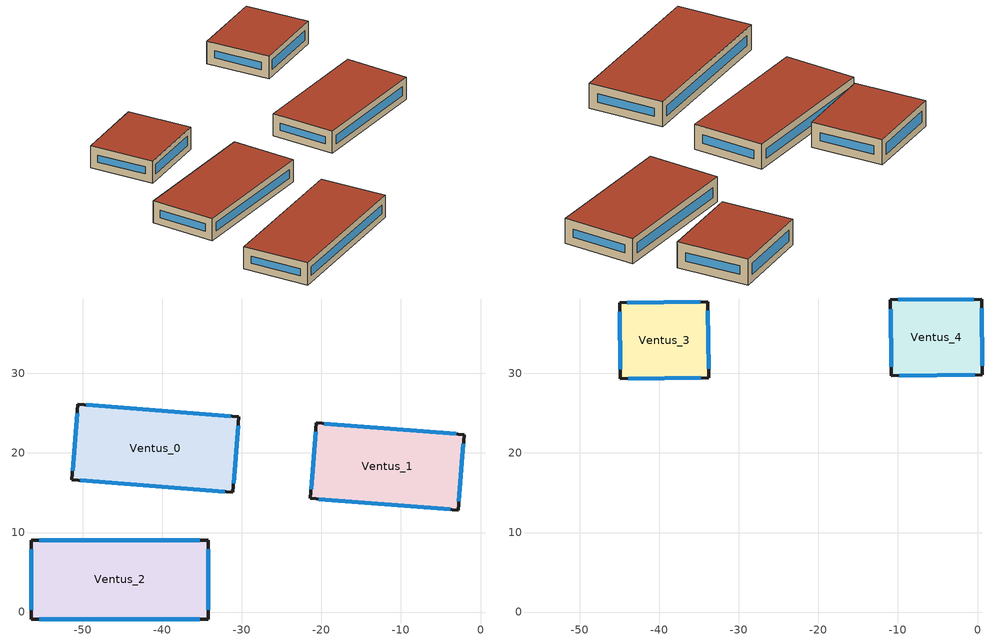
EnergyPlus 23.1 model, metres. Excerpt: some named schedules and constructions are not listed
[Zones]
Ventus_0
 floor outside (90.1-2019 Nonresidential CZ 0 Exterior Floor (Mass)): -50.59,26.13,3.49 -30.38,24.54,3.48 -31.13,15.05,3.48 -51.34,16.64,3.49
 wall outside (90.1-2019 Nonresidential CZ 0 Exterior Wall (Mass)): -50.59,26.13 -51.34,16.64 z3.49:6.87; -31.13,15.05 -30.38,24.54 z3.48:6.87; -51.34,16.64,3.49 -31.13,15.05,3.48 -31.13,15.05,6.87 -51.34,16.64,6.87; -30.38,24.54,3.48 -50.59,26.13,3.49 -50.59,26.13,6.87 -30.38,24.54,6.87
 window (90.1-2019 Nonresidential CZ 0 Glazing (Operable)): -50.68,25 -51.25,17.78 z4.62:5.74; -31.04,16.19 -30.47,23.41 z4.62:5.73; -50.31,16.56,4.52 -32.16,15.13,4.51 -32.16,15.13,5.83 -50.31,16.56,5.84; -31.41,24.62,4.51 -49.56,26.05,4.52 -49.56,26.05,5.84 -31.41,24.62,5.83
 roof outside (90.1-2019 Nonresidential CZ 0 Exterior Roof (Mass)): -50.59,26.13 -51.34,16.64 -31.13,15.05 -30.38,24.54 z6.87
Ventus_1
 floor outside (90.1-2019 Nonresidential CZ 0 Exterior Floor (Mass)): -21.39,14.28,3.48 -20.64,23.78,3.48 -2.06,22.31,3.47 -2.81,12.81,3.47
 wall outside (90.1-2019 Nonresidential CZ 0 Exterior Wall (Mass)): -2.81,12.81 -2.06,22.31 z3.47:6.86; -20.64,23.78 -21.39,14.28 z3.48:6.86; -21.39,14.28,3.48 -2.81,12.81,3.47 -2.81,12.81,6.86 -21.39,14.28,6.86; -2.06,22.31,3.47 -20.64,23.78,3.48 -20.64,23.78,6.86 -2.06,22.31,6.86
 window (90.1-2019 Nonresidential CZ 0 Glazing (Operable)): -20.36,14.19 -3.83,12.89 z4.5:5.83; -2.72,13.95 -2.15,21.18 z4.61:5.72; -20.73,22.64 -21.3,15.41 z4.61:5.73; -3.08,22.39,4.5 -19.62,23.7,4.5 -19.61,23.7,5.83 -3.08,22.39,5.83
 roof outside (90.1-2019 Nonresidential CZ 0 Exterior Roof (Mass)): -21.39,14.28 -2.81,12.81 -2.06,22.31 -20.64,23.78 z6.86
Ventus_2
 floor outside (90.1-2019 Nonresidential CZ 0 Exterior Floor (Mass)): -56.49,9.04 -34.25,9.04 -34.25,-0.87 -56.49,-0.87 z3.5
 wall outside (90.1-2019 Nonresidential CZ 0 Exterior Wall (Mass)): -56.49,9.04 -56.49,-0.87 -34.25,-0.87 -34.25,9.04 -56.49,9.04 z3.5:6.89
 window (90.1-2019 Nonresidential CZ 0 Glazing (Operable)): -56.49,7.9 -56.49,0.28 / -34.25,0.28 -34.25,7.9 z4.64:5.75; -55.45,-0.87 -35.29,-0.87 / -35.29,9.04 -55.45,9.04 z4.54:5.85
 roof outside (90.1-2019 Nonresidential CZ 0 Exterior Roof (Mass)): -56.49,9.04 -56.49,-0.87 -34.25,-0.87 -34.25,9.04 z6.89
Ventus_3
 floor outside (90.1-2019 Nonresidential CZ 0 Exterior Floor (Mass)): -33.89,38.98 -33.8,29.46 -44.89,29.34 -44.99,38.86 z6.11
 wall outside (90.1-2019 Nonresidential CZ 0 Exterior Wall (Mass)): -33.89,38.98 -44.99,38.86 -44.89,29.34 -33.8,29.46 -33.89,38.98 z6.11:9.51
 window (90.1-2019 Nonresidential CZ 0 Glazing (Operable)): -34.87,38.97 -44.01,38.87 / -43.91,29.35 -34.77,29.45 z7.08:8.53; -44.98,37.72 -44.9,30.48 / -33.81,30.6 -33.88,37.84 z7.25:8.37
 roof outside (90.1-2019 Nonresidential CZ 0 Exterior Roof (Mass)): -33.89,38.98 -44.99,38.86 -44.89,29.34 -33.8,29.46 z9.51
Ventus_4
 floor outside (90.1-2019 Nonresidential CZ 0 Exterior Floor (Mass)): 0.52,39.34 0.62,29.82 -10.85,29.7 -10.95,39.22 z6.11
 wall outside (90.1-2019 Nonresidential CZ 0 Exterior Wall (Mass)): 0.52,39.34 -10.95,39.22 -10.85,29.7 0.62,29.82 0.52,39.34 z6.11:9.57
 window (90.1-2019 Nonresidential CZ 0 Glazing (Operable)): -0.48,39.33 -9.95,39.23 / -9.85,29.71 -0.38,29.8 z7.1:8.57; -10.93,38.06 -10.86,30.85 / 0.61,30.97 0.53,38.18 z7.26:8.41
 roof outside (90.1-2019 Nonresidential CZ 0 Exterior Roof (Mass)): 0.52,39.34 -10.95,39.22 -10.85,29.7 0.62,29.82 z9.57
[Schedule:Year]
CoolAvail_Ventus_3: Fraction, CoolAvail_Ventus_3_0, 1, 1, 1, 7, CoolAvail_Ventus_3_1, 1, 8, 1, 14, CoolAvail_Ventus_3_2, 1, 15, 1, 21, CoolAvail_Ventus_3_3, 1, 22, 1, 28, CoolAvail_Ventus_3_4, 1, 29, 2, 4, CoolAvail_Ventus_3_5, 2, 5, 2, 11, CoolAvail_Ventus_3_6, 2, 12, 2, 18, CoolAvail_Ventus_3_7, 2, 19, 2, 25, CoolAvail_Ventus_3_8, 2, 26, 3, 4, CoolAvail_Ventus_3_9, 3, 5, 3, 11, CoolAvail_Ventus_3_10, 3, 12, 3, 18, CoolAvail_Ventus_3_11, 3, 19, 3, 25, CoolAvail_Ventus_3_12, 3, 26, 4, 1, CoolAvail_Ventus_3_13, 4, 2, 4, 8, CoolAvail_Ventus_3_14, 4, 9, 4, 15, CoolAvail_Ventus_3_15, 4, 16, 4, 22, CoolAvail_Ventus_3_16, 4, 23, 4, 29, CoolAvail_Ventus_3_17, 4, 30, 5, 6, CoolAvail_Ventus_3_18, 5, 7, 5, 13, CoolAvail_Ventus_3_19, 5, 14, 5, 20, CoolAvail_Ventus_3_20, 5, 21, 5, 27, CoolAvail_Ventus_3_21, 5, 28, 6, 3, CoolAvail_Ventus_3_22, 6, 4, 6, 10, CoolAvail_Ventus_3_23, 6, 11, 6, 17, CoolAvail_Ventus_3_24, 6, 18, 6, 24, CoolAvail_Ventus_3_25, 6, 25, 7, 1, CoolAvail_Ventus_3_26, 7, 2, 7, 8, CoolAvail_Ventus_3_27, 7, 9, 7, 15, CoolAvail_Ventus_3_28, 7, 16, 7, 22, CoolAvail_Ventus_3_29, 7, 23, 7, 29, CoolAvail_Ventus_3_30, 7, 30, 8, 5, CoolAvail_Ventus_3_31, 8, 6, 8, 12, CoolAvail_Ventus_3_32, 8, 13, 8, 19, CoolAvail_Ventus_3_33, 8, 20, 8, 26, CoolAvail_Ventus_3_34, 8, 27, 9, 2, CoolAvail_Ventus_3_35, 9, 3, 9, 9, CoolAvail_Ventus_3_36, 9, 10, 9, 16, CoolAvail_Ventus_3_37, 9, 17, 9, 23, CoolAvail_Ventus_3_38, 9, 24, 9, 30, CoolAvail_Ventus_3_39, 10, 1, 10, 7, CoolAvail_Ventus_3_40, 10, 8, 10, 14, CoolAvail_Ventus_3_41, 10, 15, 10, 21, CoolAvail_Ventus_3_42, 10, 22, 10, 28, CoolAvail_Ventus_3_43, 10, 29, 11, 4, CoolAvail_Ventus_3_44, 11, 5, 11, 11, CoolAvail_Ventus_3_45, 11, 12, 11, 18, CoolAvail_Ventus_3_46, 11, 19, 11, 25, CoolAvail_Ventus_3_47, 11, 26, 12, 2, CoolAvail_Ventus_3_48, 12, 3, 12, 9, CoolAvail_Ventus_3_49, 12, 10, 12, 16, CoolAvail_Ventus_3_50, 12, 17, 12, 23, CoolAvail_Ventus_3_51, 12, 24, 12, 30, CoolAvail_Ventus_3_52, 12, 31, 12, 31
HeatAvail_Ventus_4: Fraction, HeatAvail_Ventus_4_0, 1, 1, 1, 7, HeatAvail_Ventus_4_1, 1, 8, 1, 14, HeatAvail_Ventus_4_2, 1, 15, 1, 21, HeatAvail_Ventus_4_3, 1, 22, 1, 28, HeatAvail_Ventus_4_4, 1, 29, 2, 4, HeatAvail_Ventus_4_5, 2, 5, 2, 11, HeatAvail_Ventus_4_6, 2, 12, 2, 18, HeatAvail_Ventus_4_7, 2, 19, 2, 25, HeatAvail_Ventus_4_8, 2, 26, 3, 4, HeatAvail_Ventus_4_9, 3, 5, 3, 11, HeatAvail_Ventus_4_10, 3, 12, 3, 18, HeatAvail_Ventus_4_11, 3, 19, 3, 25, HeatAvail_Ventus_4_12, 3, 26, 4, 1, HeatAvail_Ventus_4_13, 4, 2, 4, 8, HeatAvail_Ventus_4_14, 4, 9, 4, 15, HeatAvail_Ventus_4_15, 4, 16, 4, 22, HeatAvail_Ventus_4_16, 4, 23, 4, 29, HeatAvail_Ventus_4_17, 4, 30, 5, 6, HeatAvail_Ventus_4_18, 5, 7, 5, 13, HeatAvail_Ventus_4_19, 5, 14, 5, 20, HeatAvail_Ventus_4_20, 5, 21, 5, 27, HeatAvail_Ventus_4_21, 5, 28, 6, 3, HeatAvail_Ventus_4_22, 6, 4, 6, 10, HeatAvail_Ventus_4_23, 6, 11, 6, 17, HeatAvail_Ventus_4_24, 6, 18, 6, 24, HeatAvail_Ventus_4_25, 6, 25, 7, 1, HeatAvail_Ventus_4_26, 7, 2, 7, 8, HeatAvail_Ventus_4_27, 7, 9, 7, 15, HeatAvail_Ventus_4_28, 7, 16, 7, 22, HeatAvail_Ventus_4_29, 7, 23, 7, 29, HeatAvail_Ventus_4_30, 7, 30, 8, 5, HeatAvail_Ventus_4_31, 8, 6, 8, 12, HeatAvail_Ventus_4_32, 8, 13, 8, 19, HeatAvail_Ventus_4_33, 8, 20, 8, 26, HeatAvail_Ventus_4_34, 8, 27, 9, 2, HeatAvail_Ventus_4_35, 9, 3, 9, 9, HeatAvail_Ventus_4_36, 9, 10, 9, 16, HeatAvail_Ventus_4_37, 9, 17, 9, 23, HeatAvail_Ventus_4_38, 9, 24, 9, 30, HeatAvail_Ventus_4_39, 10, 1, 10, 7, HeatAvail_Ventus_4_40, 10, 8, 10, 14, HeatAvail_Ventus_4_41, 10, 15, 10, 21, HeatAvail_Ventus_4_42, 10, 22, 10, 28, HeatAvail_Ventus_4_43, 10, 29, 11, 4, HeatAvail_Ventus_4_44, 11, 5, 11, 11, HeatAvail_Ventus_4_45, 11, 12, 11, 18, HeatAvail_Ventus_4_46, 11, 19, 11, 25, HeatAvail_Ventus_4_47, 11, 26, 12, 2, HeatAvail_Ventus_4_48, 12, 3, 12, 9, HeatAvail_Ventus_4_49, 12, 10, 12, 16, HeatAvail_Ventus_4_50, 12, 17, 12, 23, HeatAvail_Ventus_4_51, 12, 24, 12, 30, HeatAvail_Ventus_4_52, 12, 31, 12, 31
CoolAvail_Ventus_4: Fraction, CoolAvail_Ventus_4_0, 1, 1, 1, 7, CoolAvail_Ventus_4_1, 1, 8, 1, 14, CoolAvail_Ventus_4_2, 1, 15, 1, 21, CoolAvail_Ventus_4_3, 1, 22, 1, 28, CoolAvail_Ventus_4_4, 1, 29, 2, 4, CoolAvail_Ventus_4_5, 2, 5, 2, 11, CoolAvail_Ventus_4_6, 2, 12, 2, 18, CoolAvail_Ventus_4_7, 2, 19, 2, 25, CoolAvail_Ventus_4_8, 2, 26, 3, 4, CoolAvail_Ventus_4_9, 3, 5, 3, 11, CoolAvail_Ventus_4_10, 3, 12, 3, 18, CoolAvail_Ventus_4_11, 3, 19, 3, 25, CoolAvail_Ventus_4_12, 3, 26, 4, 1, CoolAvail_Ventus_4_13, 4, 2, 4, 8, CoolAvail_Ventus_4_14, 4, 9, 4, 15, CoolAvail_Ventus_4_15, 4, 16, 4, 22, CoolAvail_Ventus_4_16, 4, 23, 4, 29, CoolAvail_Ventus_4_17, 4, 30, 5, 6, CoolAvail_Ventus_4_18, 5, 7, 5, 13, CoolAvail_Ventus_4_19, 5, 14, 5, 20, CoolAvail_Ventus_4_20, 5, 21, 5, 27, CoolAvail_Ventus_4_21, 5, 28, 6, 3, CoolAvail_Ventus_4_22, 6, 4, 6, 10, CoolAvail_Ventus_4_23, 6, 11, 6, 17, CoolAvail_Ventus_4_24, 6, 18, 6, 24, CoolAvail_Ventus_4_25, 6, 25, 7, 1, CoolAvail_Ventus_4_26, 7, 2, 7, 8, CoolAvail_Ventus_4_27, 7, 9, 7, 15, CoolAvail_Ventus_4_28, 7, 16, 7, 22, CoolAvail_Ventus_4_29, 7, 23, 7, 29, CoolAvail_Ventus_4_30, 7, 30, 8, 5, CoolAvail_Ventus_4_31, 8, 6, 8, 12, CoolAvail_Ventus_4_32, 8, 13, 8, 19, CoolAvail_Ventus_4_33, 8, 20, 8, 26, CoolAvail_Ventus_4_34, 8, 27, 9, 2, CoolAvail_Ventus_4_35, 9, 3, 9, 9, CoolAvail_Ventus_4_36, 9, 10, 9, 16, CoolAvail_Ventus_4_37, 9, 17, 9, 23, CoolAvail_Ventus_4_38, 9, 24, 9, 30, CoolAvail_Ventus_4_39, 10, 1, 10, 7, CoolAvail_Ventus_4_40, 10, 8, 10, 14, CoolAvail_Ventus_4_41, 10, 15, 10, 21, CoolAvail_Ventus_4_42, 10, 22, 10, 28, CoolAvail_Ventus_4_43, 10, 29, 11, 4, CoolAvail_Ventus_4_44, 11, 5, 11, 11, CoolAvail_Ventus_4_45, 11, 12, 11, 18, CoolAvail_Ventus_4_46, 11, 19, 11, 25, CoolAvail_Ventus_4_47, 11, 26, 12, 2, CoolAvail_Ventus_4_48, 12, 3, 12, 9, CoolAvail_Ventus_4_49, 12, 10, 12, 16, CoolAvail_Ventus_4_50, 12, 17, 12, 23, CoolAvail_Ventus_4_51, 12, 24, 12, 30, CoolAvail_Ventus_4_52, 12, 31, 12, 31
[Schedule:Week:Daily]
HeatAvail_Ventus_0_3; CoolAvail_Ventus_0_3: 530a323b-7730-43b7-82cb-3ee1fd74c873, d135375e-badd-40b1-8688-f4bb18616764, 7c9735b5-ba42-44eb-bd93-d1f808c8e906, 8f49b1fe-51a5-4e12-b355-98c825e37863, daf53c50-d593-4d6c-82c5-d2857734a0c7, 7158aaf4-5a2b-4dfb-b4ee-7a1afa80c914, 394fd872-9376-4285-be4e-9095a7ef1fc4, 530a323b-7730-43b7-82cb-3ee1fd74c873, 530a323b-7730-43b7-82cb-3ee1fd74c873, 530a323b-7730-43b7-82cb-3ee1fd74c873, 530a323b-7730-43b7-82cb-3ee1fd74c873, 530a323b-7730-43b7-82cb-3ee1fd74c873
HeatAvail_Ventus_0_4; CoolAvail_Ventus_0_4: 14c6de81-30af-4a0e-a4e3-49b473cf6d41, 6c8eba5e-1700-4e82-b01d-6fab886f2439, a486f01f-6a52-44f2-827a-26a99d45cce7, f9bad371-961f-44aa-93b9-5e3151e6df32, 5a642dc8-9825-456e-bda7-f5c41b3ed6a2, 2ae50555-2d6d-4046-8740-244b8c7e5ac2, 6c8eba5e-1700-4e82-b01d-6fab886f2439, 14c6de81-30af-4a0e-a4e3-49b473cf6d41, 14c6de81-30af-4a0e-a4e3-49b473cf6d41, 14c6de81-30af-4a0e-a4e3-49b473cf6d41, 14c6de81-30af-4a0e-a4e3-49b473cf6d41, 14c6de81-30af-4a0e-a4e3-49b473cf6d41
HeatAvail_Ventus_0_5; CoolAvail_Ventus_0_5: 6190e8b2-f565-46d1-80ae-4f5e3685a436, 525a46cb-6b0e-497f-84cc-fe719be2a710, 58379191-c1b4-47e5-a0c5-a19f7e5b1178, 6c493063-79ea-4329-a2fc-348c6a05954d, cfa1612d-a7c4-43f3-953b-f1ae1bd8dd69, a0851d90-119e-408b-9160-7f326c87494c, 1eb56954-0b7e-4442-8040-563b1a7f3814, 6190e8b2-f565-46d1-80ae-4f5e3685a436, 6190e8b2-f565-46d1-80ae-4f5e3685a436, 6190e8b2-f565-46d1-80ae-4f5e3685a436, 6190e8b2-f565-46d1-80ae-4f5e3685a436, 6190e8b2-f565-46d1-80ae-4f5e3685a436
HeatAvail_Ventus_0_6; CoolAvail_Ventus_0_6: 638d7c9e-c17c-4aec-a0fc-98fb6eee6cdc, 576e89f0-6812-4d7b-a71b-ed667f800c9a, 769dc03d-33fd-4c48-bde9-9c464d1200bb, 0dcae88f-2029-4a76-a348-85cce32da07c, 29ccd82d-e2c4-441a-b54e-a5719c5b7e80, af63b4a2-debd-4e12-990d-0cf093cff569, 3270dfe9-63c8-4046-9da8-dc1563232933, 638d7c9e-c17c-4aec-a0fc-98fb6eee6cdc, 638d7c9e-c17c-4aec-a0fc-98fb6eee6cdc, 638d7c9e-c17c-4aec-a0fc-98fb6eee6cdc, 638d7c9e-c17c-4aec-a0fc-98fb6eee6cdc, 638d7c9e-c17c-4aec-a0fc-98fb6eee6cdc
HeatAvail_Ventus_0_7; CoolAvail_Ventus_0_7: f735713b-1de7-4057-b946-f9363e1bd471, 1297b24e-b186-4720-a250-24a7711f8cb1, cc073949-01ac-4db5-a5b3-bc1630463598, a9279f97-692f-4cfd-a2f7-ec6d95770965, 29672d6e-07e8-4aaf-b33a-50f2300d0518, c964ea7b-1134-4705-9409-38d53af21baa, f0ad1450-6134-4a64-a067-7789090dd9d3, f735713b-1de7-4057-b946-f9363e1bd471, f735713b-1de7-4057-b946-f9363e1bd471, f735713b-1de7-4057-b946-f9363e1bd471, f735713b-1de7-4057-b946-f9363e1bd471, f735713b-1de7-4057-b946-f9363e1bd471
HeatAvail_Ventus_0_8; CoolAvail_Ventus_0_8: ad563fe5-466c-41de-be62-26933d744d3e, 625c3241-47f1-43b7-ace3-c5f51236fa8e, 6bfff181-53aa-479a-995c-51560f8a5d5c, 56518056-a51e-4845-ad2e-14945a328c81, 9b892f0d-86fc-4605-9574-a2a1841287ff, 906098ef-ff9c-4ce6-8781-998ff0a07049, abaff233-e121-4acc-b176-3218b52b177e, ad563fe5-466c-41de-be62-26933d744d3e, ad563fe5-466c-41de-be62-26933d744d3e, ad563fe5-466c-41de-be62-26933d744d3e, ad563fe5-466c-41de-be62-26933d744d3e, ad563fe5-466c-41de-be62-26933d744d3e
HeatAvail_Ventus_0_9; CoolAvail_Ventus_0_9: 47bea3f7-5ad0-40fb-84f1-b02ba0b11edf, a8750861-35c9-4a01-b248-721a8bc6e035, abaff233-e121-4acc-b176-3218b52b177e, 03972041-d6f2-4adf-a766-8375f5e9fecf, 36c44b85-d5b0-4df3-a5eb-8a661860568d, ff10f670-3dd1-4de0-b561-c62058da69c6, 50831c31-48dc-4423-8db2-7565b2b2cda8, 47bea3f7-5ad0-40fb-84f1-b02ba0b11edf, 47bea3f7-5ad0-40fb-84f1-b02ba0b11edf, 47bea3f7-5ad0-40fb-84f1-b02ba0b11edf, 47bea3f7-5ad0-40fb-84f1-b02ba0b11edf, 47bea3f7-5ad0-40fb-84f1-b02ba0b11edf
HeatAvail_Ventus_0_10; CoolAvail_Ventus_0_10: 49ce150c-6112-429a-aca5-0a4cf0b6a216, abaff233-e121-4acc-b176-3218b52b177e, 9253dda1-d2f3-4e73-8e86-1a2018f0284b, dc6a5729-5403-44ac-aeb8-64c4cf710a29, 83d53b60-484d-41a2-add2-88cb8570cf96, a79a9e7a-9c7b-4898-9e24-aaf3bc7f40e1, 3e455692-f571-4d70-9847-2ce97a641f93, 49ce150c-6112-429a-aca5-0a4cf0b6a216, 49ce150c-6112-429a-aca5-0a4cf0b6a216, 49ce150c-6112-429a-aca5-0a4cf0b6a216, 49ce150c-6112-429a-aca5-0a4cf0b6a216, 49ce150c-6112-429a-aca5-0a4cf0b6a216
HeatAvail_Ventus_0_11; CoolAvail_Ventus_0_11: abaff233-e121-4acc-b176-3218b52b177e, 9dac12f2-96d5-4c21-865e-c967c9f8e4b4, ec4a7ace-ff22-4219-9c68-8d1d7cbca50a, d770e1dc-c64f-4ba8-bccc-cb9c3e507657, 756c7f7e-2d5d-4c0e-8676-d62993ddbc5a, b7548e7b-6d15-45d5-9ad8-2269986b0363, 7d0ede67-a537-4393-a9bf-4f9ae5e3e072, abaff233-e121-4acc-b176-3218b52b177e, abaff233-e121-4acc-b176-3218b52b177e, abaff233-e121-4acc-b176-3218b52b177e, abaff233-e121-4acc-b176-3218b52b177e, abaff233-e121-4acc-b176-3218b52b177e
HeatAvail_Ventus_0_12; CoolAvail_Ventus_0_12: 1557c61e-7dc5-4fc4-9817-5bbbaf0b9155, a6acf645-127e-417b-bbaa-114d3af0d377, 1ac6313c-d685-49b1-8aed-7caaf5e12eea, 1e30b826-206a-4819-9f59-10792228119a, 9a390b91-84e5-40cf-9c08-d10cf1815cb5, 1f36c98e-b347-4fdf-b9d9-abbead5fc37d, 76cbd0cb-536c-4cf6-a767-ea55ca1c133b, 1557c61e-7dc5-4fc4-9817-5bbbaf0b9155, 1557c61e-7dc5-4fc4-9817-5bbbaf0b9155, 1557c61e-7dc5-4fc4-9817-5bbbaf0b9155, 1557c61e-7dc5-4fc4-9817-5bbbaf0b9155, 1557c61e-7dc5-4fc4-9817-5bbbaf0b9155
HeatAvail_Ventus_0_13; CoolAvail_Ventus_0_13: 7ff9edc0-bf98-485c-bf4c-6f48985e7d7a, cc86be1d-270c-4455-b871-bd2973ed937f, 840c2482-bf2d-4fdc-a83f-754bd1980ef7, d79bcfdd-a6ce-494a-9269-4d3b7a3a6b1d, a4976cb1-642b-42e7-89c3-9ad1905bddf1, 2dff9784-a058-45b6-8693-61ffc2cc0571, 921ef230-30e7-469a-8704-53d67a6d9d1b, 7ff9edc0-bf98-485c-bf4c-6f48985e7d7a, 7ff9edc0-bf98-485c-bf4c-6f48985e7d7a, 7ff9edc0-bf98-485c-bf4c-6f48985e7d7a, 7ff9edc0-bf98-485c-bf4c-6f48985e7d7a, 7ff9edc0-bf98-485c-bf4c-6f48985e7d7a
HeatAvail_Ventus_0_14; CoolAvail_Ventus_0_14: 1d1bbe9c-0b5c-4e98-9ef0-9e01f577cf7b, 6d131b91-5c81-4faa-8502-e9d5e0bd4816, bdd5bd41-a9c8-4d6b-8a4f-942c21ee8b55, 2f98b04b-87be-447f-a1a5-0cb17425eacc, 64574ad7-3298-4a64-a8ab-96ac1f900380, 8d437f67-c17f-4a54-880f-5b4ac389bae9, 7016debf-1e31-441e-8941-372434a77819, 1d1bbe9c-0b5c-4e98-9ef0-9e01f577cf7b, 1d1bbe9c-0b5c-4e98-9ef0-9e01f577cf7b, 1d1bbe9c-0b5c-4e98-9ef0-9e01f577cf7b, 1d1bbe9c-0b5c-4e98-9ef0-9e01f577cf7b, 1d1bbe9c-0b5c-4e98-9ef0-9e01f577cf7b
HeatAvail_Ventus_0_15; CoolAvail_Ventus_0_15: 4261aa80-ca22-43da-8c6d-62d4a80df65f, 41c0b485-bfe2-4b60-92f4-ef725acb7400, 69320cb6-1723-4991-8478-49bc92507409, 3a343040-e5a2-4923-a58f-bdf52c09575a, b518a31d-a599-456b-a29d-4b6a8e6b8d9e, d8113999-81b4-45c8-8da3-49ba1428dba2, e9cb1df0-5994-4d4a-ad43-8b8829f8ca7e, 4261aa80-ca22-43da-8c6d-62d4a80df65f, 4261aa80-ca22-43da-8c6d-62d4a80df65f, 4261aa80-ca22-43da-8c6d-62d4a80df65f, 4261aa80-ca22-43da-8c6d-62d4a80df65f, 4261aa80-ca22-43da-8c6d-62d4a80df65f
HeatAvail_Ventus_0_16; CoolAvail_Ventus_0_16: b855bd31-a54b-4b91-b370-e5b23e536827, d4e990da-b2ca-432e-b8df-095b9bcdccac, 115582ab-0b18-4729-bfaf-8d3af2d68d98, d71fbb3e-b007-4577-b9a5-8d8ccddd81e5, 4bb75911-a9a6-484e-bd60-1da2e4a0c899, b9b593cd-670b-4799-a2f7-83242c7e6293, f69f07d3-f1a7-4f39-afa8-dd531a80312f, b855bd31-a54b-4b91-b370-e5b23e536827, b855bd31-a54b-4b91-b370-e5b23e536827, b855bd31-a54b-4b91-b370-e5b23e536827, b855bd31-a54b-4b91-b370-e5b23e536827, b855bd31-a54b-4b91-b370-e5b23e536827
HeatAvail_Ventus_0_17; CoolAvail_Ventus_0_17: 75294591-ea63-438a-abb4-a05d61ea89bf, ca1d4d6e-35f5-4d25-91cd-16c0fe71e7d4, 17a8c0e9-dbf1-4945-a9f7-4fc2b3a2acd3, c7d3c108-51e1-4642-b10b-24d9d065fcf4, 4472c98c-8089-4af4-9cc3-119365db7ca8, 5c4812be-cc35-4f4a-a931-81b662427617, e8a3d1d0-a20c-487d-beb9-4920cd4ef21f, 75294591-ea63-438a-abb4-a05d61ea89bf, 75294591-ea63-438a-abb4-a05d61ea89bf, 75294591-ea63-438a-abb4-a05d61ea89bf, 75294591-ea63-438a-abb4-a05d61ea89bf, 75294591-ea63-438a-abb4-a05d61ea89bf
HeatAvail_Ventus_0_18; CoolAvail_Ventus_0_18: 67a74a07-90df-41ba-83b9-f17ff7d25cb2, 1c380fa9-2913-4c44-b6c9-0beff170aba2, 2d50145b-d5d5-4408-a454-7f832a59cbf5, 67a74a07-90df-41ba-83b9-f17ff7d25cb2, cf5651c1-719a-4dc2-98ea-3c98721ad41a, 89fc61c6-6dd7-4947-84e0-e53b50bad561, a2376b19-c7ba-4254-a0b2-dcc63b821e47, 67a74a07-90df-41ba-83b9-f17ff7d25cb2, 67a74a07-90df-41ba-83b9-f17ff7d25cb2, 67a74a07-90df-41ba-83b9-f17ff7d25cb2, 67a74a07-90df-41ba-83b9-f17ff7d25cb2, 67a74a07-90df-41ba-83b9-f17ff7d25cb2
HeatAvail_Ventus_0_19; CoolAvail_Ventus_0_19: 2eb112a7-07fd-4f53-83e5-7f44396a0c42, 1f60ed8c-239f-4751-abcf-71e5c0ffbf2e, f33e052e-e3a3-494a-a27e-03d235a75edb, ccf7ed58-49bb-41d0-bd70-4ee9d4c4a426, 41acea93-75d2-4d9b-919a-fd292689db66, 1c593e3f-399b-4fdc-856a-031dcefcaf63, 30c38fbb-ae9b-47c8-818d-f567db761d1c, 2eb112a7-07fd-4f53-83e5-7f44396a0c42, 2eb112a7-07fd-4f53-83e5-7f44396a0c42, 2eb112a7-07fd-4f53-83e5-7f44396a0c42, 2eb112a7-07fd-4f53-83e5-7f44396a0c42, 2eb112a7-07fd-4f53-83e5-7f44396a0c42
HeatAvail_Ventus_0_20; CoolAvail_Ventus_0_20: 25074c04-134a-4cd5-8869-0685f9ce901c, d63d487f-5d72-48e8-9033-3b6aa6049279, 2eb112a7-07fd-4f53-83e5-7f44396a0c42, 3911336b-13f4-4036-b373-52f9b7230f8e, ab2f565a-3b5e-47b4-adf8-e6397d8f5dcd, 79d3580d-fc3c-480b-a97f-7f59da72b1ce, 71a86644-dbda-428c-9fea-36bbc2422041, 25074c04-134a-4cd5-8869-0685f9ce901c, 25074c04-134a-4cd5-8869-0685f9ce901c, 25074c04-134a-4cd5-8869-0685f9ce901c, 25074c04-134a-4cd5-8869-0685f9ce901c, 25074c04-134a-4cd5-8869-0685f9ce901c
HeatAvail_Ventus_0_21; CoolAvail_Ventus_0_21: 406d220a-ea8a-4620-ab9a-f017f7ae1691, 525a46cb-6b0e-497f-84cc-fe719be2a710, 017299d7-d4c5-4813-90e5-d6778557dc1b, a08da8fc-ac96-41a0-863e-c02cbd00ca50, 969a7ccf-f4b9-48e3-bf5e-efbad88b9648, ca026977-a8df-433a-8448-a345ec1d7be0, 2907bb89-a569-4865-8d4c-cc7da8f8fa9b, 406d220a-ea8a-4620-ab9a-f017f7ae1691, 406d220a-ea8a-4620-ab9a-f017f7ae1691, 406d220a-ea8a-4620-ab9a-f017f7ae1691, 406d220a-ea8a-4620-ab9a-f017f7ae1691, 406d220a-ea8a-4620-ab9a-f017f7ae1691
HeatAvail_Ventus_0_22; CoolAvail_Ventus_0_22: f3904647-6033-403a-8202-c0e0b7188cac, 1f2e60f5-4a64-40b3-a2fd-b74d962fbd16, 6301f005-ca53-4402-a55a-10288e0469fc, da62ef6f-ef6f-4b4f-87ed-1bb8ec028557, ca9c2e51-8df5-4d3d-8190-80f0c6cb76ac, 7f1bc331-9c8c-4eba-8398-74f9fa05e77e, d5358a2d-fec6-4afc-81ec-77d400248433, f3904647-6033-403a-8202-c0e0b7188cac, f3904647-6033-403a-8202-c0e0b7188cac, f3904647-6033-403a-8202-c0e0b7188cac, f3904647-6033-403a-8202-c0e0b7188cac, f3904647-6033-403a-8202-c0e0b7188cac
HeatAvail_Ventus_0_23; CoolAvail_Ventus_0_23: c05780cb-043b-46aa-bb2b-5f83ae60d46d, 05832be9-92a3-4a87-9618-6032a66677cd, b30cb9b5-21e8-4114-bf96-ef16dee82c00, 766b237d-6a9e-4b85-ae81-4178abc6c82f, f54727d9-aeda-4f10-a4aa-cc5c5a1492d4, c848a378-8bed-48a9-9eb3-1e4941a50809, 8588ac5a-27e8-47d2-8086-4e50aef849d1, c05780cb-043b-46aa-bb2b-5f83ae60d46d, c05780cb-043b-46aa-bb2b-5f83ae60d46d, c05780cb-043b-46aa-bb2b-5f83ae60d46d, c05780cb-043b-46aa-bb2b-5f83ae60d46d, c05780cb-043b-46aa-bb2b-5f83ae60d46d
HeatAvail_Ventus_0_24; CoolAvail_Ventus_0_24: 180a623c-d74b-4dd9-ba05-daa202074ec6, a7322b6d-6309-4f1b-9fdf-54dfc24adfec, 821ffc73-84c6-4164-89d7-686c19d3f16b, 51e417a1-0312-4751-bc02-1dd9a24a9e5a, 83234d12-1b75-4f51-85b3-5eb005d4d259, 948ccadd-859d-4d5e-b812-8566f4ff7bfb, b6f1c0d8-f17d-4dea-b350-055d8560e91a, 180a623c-d74b-4dd9-ba05-daa202074ec6, 180a623c-d74b-4dd9-ba05-daa202074ec6, 180a623c-d74b-4dd9-ba05-daa202074ec6, 180a623c-d74b-4dd9-ba05-daa202074ec6, 180a623c-d74b-4dd9-ba05-daa202074ec6
HeatAvail_Ventus_0_25; CoolAvail_Ventus_0_25: 7778add0-510f-43c3-a1dc-ecfce751ffea, 65a2de87-5144-4034-aa07-7fbfc60b6d57, 0ac50ae1-ade8-438e-9c97-9bc2b327bad1, 9dff7ca5-d767-4365-8e00-a506e08efb4e, 643e67ea-0bb5-4eb6-8cab-6fe6f1960727, f67f652c-f978-46cb-8edd-a713db10e1dd, 82193a8c-dec4-43a7-8e5e-21b6d35fbce9, 7778add0-510f-43c3-a1dc-ecfce751ffea, 7778add0-510f-43c3-a1dc-ecfce751ffea, 7778add0-510f-43c3-a1dc-ecfce751ffea, 7778add0-510f-43c3-a1dc-ecfce751ffea, 7778add0-510f-43c3-a1dc-ecfce751ffea
HeatAvail_Ventus_0_26; CoolAvail_Ventus_0_26: 68a6f05d-2c10-406f-8159-012e06ca5293, 18fef868-91e4-4925-8a0b-8913b8bf6f8b, 51bbcce5-df5b-47f0-a166-52e4232772f9, 3a3d49bf-7da0-4633-9e5b-2388c18a48d1, 0309cf2d-cd66-4be8-8c23-507fecaa03c8, 1543f6b6-8010-442a-86cb-b92de69aa8f0, cef632d3-223f-4212-bb6f-c2378781a5d9, 68a6f05d-2c10-406f-8159-012e06ca5293, 68a6f05d-2c10-406f-8159-012e06ca5293, 68a6f05d-2c10-406f-8159-012e06ca5293, 68a6f05d-2c10-406f-8159-012e06ca5293, 68a6f05d-2c10-406f-8159-012e06ca5293
HeatAvail_Ventus_0_27; CoolAvail_Ventus_0_27: 952a7981-fe74-4ba8-9b34-c2749137560b, 68c4be17-8eec-43ca-a091-4e481e2ba7c3, 86bf90ae-429c-4d9d-9a84-3bad6150341c, c6dd0d73-5917-4b13-aad0-784fdd042119, da2ab299-3f42-41f6-b194-4812418ca2f6, a29dd0f5-fb99-4ae3-956f-649b770296ed, cdb56c2a-a804-457a-91aa-4e1176fa85c1, 952a7981-fe74-4ba8-9b34-c2749137560b, 952a7981-fe74-4ba8-9b34-c2749137560b, 952a7981-fe74-4ba8-9b34-c2749137560b, 952a7981-fe74-4ba8-9b34-c2749137560b, 952a7981-fe74-4ba8-9b34-c2749137560b
HeatAvail_Ventus_0_28; CoolAvail_Ventus_0_28: b618041a-816f-4c02-8a49-8838e089245d, 845b166e-d04f-41cf-8f74-4a985483e72f, 49314c32-4c9d-4225-9993-5f17e3262b67, 01eb10a6-925f-4a55-968b-764ac9559073, c7d3c108-51e1-4642-b10b-24d9d065fcf4, 7e418bb2-8b75-459b-badb-964bd68a64cc, 406d220a-ea8a-4620-ab9a-f017f7ae1691, b618041a-816f-4c02-8a49-8838e089245d, b618041a-816f-4c02-8a49-8838e089245d, b618041a-816f-4c02-8a49-8838e089245d, b618041a-816f-4c02-8a49-8838e089245d, b618041a-816f-4c02-8a49-8838e089245d
HeatAvail_Ventus_0_29; CoolAvail_Ventus_0_29: 286fcfb8-dc4e-49cf-99dd-bf285d89ecfb, 6f9c61a7-be0d-40d6-a5ad-a224499b1481, 033d80e2-106b-4b9f-9656-29de1ef509e0, 378fae08-bd07-4e10-b97f-0d253800d8c8, c7d3c108-51e1-4642-b10b-24d9d065fcf4, c7d3c108-51e1-4642-b10b-24d9d065fcf4, 0c7f6b79-4a2c-4f8d-b9d7-a0b02fc2033b, 286fcfb8-dc4e-49cf-99dd-bf285d89ecfb, 286fcfb8-dc4e-49cf-99dd-bf285d89ecfb, 286fcfb8-dc4e-49cf-99dd-bf285d89ecfb, 286fcfb8-dc4e-49cf-99dd-bf285d89ecfb, 286fcfb8-dc4e-49cf-99dd-bf285d89ecfb
HeatAvail_Ventus_0_30; CoolAvail_Ventus_0_30: 26a997f3-1259-48cd-896d-c9ae443237e7, abaff233-e121-4acc-b176-3218b52b177e, 4fa0e65e-a491-4254-bf99-bc6948f07ae4, 08f1a440-4b04-4f21-b2df-410f60d1dd46, f6605d33-e3cb-4820-b9ad-5141c0bbc296, ccd12820-27b1-4c5c-881a-9619a404b29c, 50d6c5a2-3c2b-42d5-8afc-28891047bc13, 26a997f3-1259-48cd-896d-c9ae443237e7, 26a997f3-1259-48cd-896d-c9ae443237e7, 26a997f3-1259-48cd-896d-c9ae443237e7, 26a997f3-1259-48cd-896d-c9ae443237e7, 26a997f3-1259-48cd-896d-c9ae443237e7
HeatAvail_Ventus_0_31; CoolAvail_Ventus_0_31: 75a78c42-c535-4cfa-95a0-8fce7938889b, 3911336b-13f4-4036-b373-52f9b7230f8e, 033d80e2-106b-4b9f-9656-29de1ef509e0, 58e3fed2-11b8-4d75-83f9-f62192c3ef8c, 4a2cc418-8214-44fb-92b8-ff5d221cb2f9, 771f1635-afb7-4127-b90c-094704ff1bdc, 3d946fa6-7b8f-453a-bd1b-75eb2d5b0e74, 75a78c42-c535-4cfa-95a0-8fce7938889b, 75a78c42-c535-4cfa-95a0-8fce7938889b, 75a78c42-c535-4cfa-95a0-8fce7938889b, 75a78c42-c535-4cfa-95a0-8fce7938889b, 75a78c42-c535-4cfa-95a0-8fce7938889b
HeatAvail_Ventus_0_32; CoolAvail_Ventus_0_32: 342654ee-4c14-449a-845b-2cbe67e8a51e, f927c023-27f4-47b2-9de5-ea1efb2a2ede, 1cb2bb12-eed5-47d5-a170-33ba651472a2, 48fd40f5-b6e7-4e06-b35d-4aa5e0dcc661, 777ad352-e991-4696-9acd-0f3a6e511a3b, e78262a3-9a03-42f9-8647-7ae00c2e8a47, 3ddfb741-2dbb-443f-bffd-191e90a5819b, 342654ee-4c14-449a-845b-2cbe67e8a51e, 342654ee-4c14-449a-845b-2cbe67e8a51e, 342654ee-4c14-449a-845b-2cbe67e8a51e, 342654ee-4c14-449a-845b-2cbe67e8a51e, 342654ee-4c14-449a-845b-2cbe67e8a51e
HeatAvail_Ventus_0_33; CoolAvail_Ventus_0_33: 9eb6c6dd-85f2-4d02-afeb-dc01f400a541, 6b4224ab-a6d8-400b-b1f8-125bd56c3614, e77d6c9c-8941-4961-a4b9-d85dbed49efd, 9948bc28-c651-414e-9607-205ef9357170, 69391d37-c1dd-4f2e-ba27-34face305099, 017299d7-d4c5-4813-90e5-d6778557dc1b, 3aa7ad63-2213-466b-9f22-a4ac6add9191, 9eb6c6dd-85f2-4d02-afeb-dc01f400a541, 9eb6c6dd-85f2-4d02-afeb-dc01f400a541, 9eb6c6dd-85f2-4d02-afeb-dc01f400a541, 9eb6c6dd-85f2-4d02-afeb-dc01f400a541, 9eb6c6dd-85f2-4d02-afeb-dc01f400a541
HeatAvail_Ventus_0_34; CoolAvail_Ventus_0_34: 04e99e5e-6457-44fc-aec7-2dc07801b800, c8c565e7-2257-45d0-a2d9-63349958ef0c, 3ef03882-e129-4934-a6ed-856ba41573d4, ebcb8be8-4728-427f-9e91-7a0167dc3d0a, 434f043e-913f-4ad7-b340-23f571a24b49, b3f632b3-8d3b-4a42-8d97-cd9d8aab3005, c8539508-d002-463d-82ba-63ce1c570edc, 04e99e5e-6457-44fc-aec7-2dc07801b800, 04e99e5e-6457-44fc-aec7-2dc07801b800, 04e99e5e-6457-44fc-aec7-2dc07801b800, 04e99e5e-6457-44fc-aec7-2dc07801b800, 04e99e5e-6457-44fc-aec7-2dc07801b800
HeatAvail_Ventus_0_35; CoolAvail_Ventus_0_35: 5e326456-cad5-497e-89fa-ba460865d336, 3587afe6-2b89-4188-908a-4a1fb8707b82, f5f91727-b8df-4fa3-bfaa-6b7d5bd52d09, 5ea22281-accd-43f5-96b9-51684d82d0b2, 3270dfe9-63c8-4046-9da8-dc1563232933, b45bb29f-862f-4fda-8dca-a107c43617c6, 9e4d310c-ba0e-4bb1-a853-2b3161a56f74, 5e326456-cad5-497e-89fa-ba460865d336, 5e326456-cad5-497e-89fa-ba460865d336, 5e326456-cad5-497e-89fa-ba460865d336, 5e326456-cad5-497e-89fa-ba460865d336, 5e326456-cad5-497e-89fa-ba460865d336
HeatAvail_Ventus_0_36; CoolAvail_Ventus_0_36: 65e3f139-55c4-491a-b8a1-de92385e0cb0, 25074c04-134a-4cd5-8869-0685f9ce901c, 138f1788-d115-4275-8913-5b5a03c72385, 370483e0-baab-4027-9a59-48fbdd436ac3, 73406b90-c116-4a38-ad26-4383958228e9, 84d43c4c-2615-4df1-85a1-b787e92f3893, 0ac50ae1-ade8-438e-9c97-9bc2b327bad1, 65e3f139-55c4-491a-b8a1-de92385e0cb0, 65e3f139-55c4-491a-b8a1-de92385e0cb0, 65e3f139-55c4-491a-b8a1-de92385e0cb0, 65e3f139-55c4-491a-b8a1-de92385e0cb0, 65e3f139-55c4-491a-b8a1-de92385e0cb0
HeatAvail_Ventus_0_37; CoolAvail_Ventus_0_37: c7d3c108-51e1-4642-b10b-24d9d065fcf4, 880d7f9e-f7e5-4845-9f62-fa0b82a83981, 86de422b-4adc-4f8c-b749-f42a706bffc7, f2e27bb0-f5a1-4c12-9222-5da141ad1eb5, 74054bd2-68bf-4c2e-b6fe-a9a46485e833, ea893394-956b-47a8-8b47-a2961b42e97b, 97807dff-fb68-4c04-8ba7-6cd170c0bd5b, c7d3c108-51e1-4642-b10b-24d9d065fcf4, c7d3c108-51e1-4642-b10b-24d9d065fcf4, c7d3c108-51e1-4642-b10b-24d9d065fcf4, c7d3c108-51e1-4642-b10b-24d9d065fcf4, c7d3c108-51e1-4642-b10b-24d9d065fcf4
HeatAvail_Ventus_0_38; CoolAvail_Ventus_0_38: b9c7d137-7474-496a-bda7-21dd42cd1285, d04262fa-b310-48b4-9ff0-47e72d262feb, 65e3f139-55c4-491a-b8a1-de92385e0cb0, 9ba10620-f997-461f-a3eb-d35a1e1b5dbc, c3946a26-4fde-49a7-97f4-fc630781a67f, 1d522c20-2eb0-4cc8-bc6a-dc0ba6922368, 07c72340-b4fe-42e0-bbc8-36a9f5657532, b9c7d137-7474-496a-bda7-21dd42cd1285, b9c7d137-7474-496a-bda7-21dd42cd1285, b9c7d137-7474-496a-bda7-21dd42cd1285, b9c7d137-7474-496a-bda7-21dd42cd1285, b9c7d137-7474-496a-bda7-21dd42cd1285
HeatAvail_Ventus_0_39; CoolAvail_Ventus_0_39: 6090c2da-3a51-4064-848f-2637f0081b64, c10c3bc1-e411-4a46-a84f-dfb66236ee43, 9def71ac-644c-4a43-924f-0a2d0336bef2, 057ceafd-0d81-4d68-930f-3b2314fa48cd, 88fed7b3-e359-4a1f-a5b9-45b8ce0c1dc6, 6514d837-955e-4917-8dd1-65b2037d5c9b, c7d3c108-51e1-4642-b10b-24d9d065fcf4, 6090c2da-3a51-4064-848f-2637f0081b64, 6090c2da-3a51-4064-848f-2637f0081b64, 6090c2da-3a51-4064-848f-2637f0081b64, 6090c2da-3a51-4064-848f-2637f0081b64, 6090c2da-3a51-4064-848f-2637f0081b64
HeatAvail_Ventus_0_40; CoolAvail_Ventus_0_40: 378fae08-bd07-4e10-b97f-0d253800d8c8, c2abe261-9d5a-47ce-8ee3-09f32edc3bbb, ce5c9ab2-7397-4451-b8f3-374983e1af58, 20d50bad-3716-475d-a8a1-b2a6c2b604ca, 8a122152-dec9-4ba9-a45f-2adae0c5be92, c6cdd4fb-32ea-43d7-bc5e-5b83dd70b81c, 9d5158ab-fff7-4870-812d-3696b2292dc0, 378fae08-bd07-4e10-b97f-0d253800d8c8, 378fae08-bd07-4e10-b97f-0d253800d8c8, 378fae08-bd07-4e10-b97f-0d253800d8c8, 378fae08-bd07-4e10-b97f-0d253800d8c8, 378fae08-bd07-4e10-b97f-0d253800d8c8
HeatAvail_Ventus_0_41; CoolAvail_Ventus_0_41: b8516354-ce2a-4c67-8c28-31f035522e6f, cbb8fdd0-a5e8-4b2a-b2e6-9693654d8a62, 0c72eb77-d275-4ca9-8307-6c8e2f133ad6, 18659121-dc2a-49d3-a320-01d2f054175a, 5ac3f529-2798-408c-837c-c11db3d63a5f, eaa47732-4b2a-4053-8051-910d054a4053, f2aae914-51d3-4cc0-a5d5-5e9baf011287, b8516354-ce2a-4c67-8c28-31f035522e6f, b8516354-ce2a-4c67-8c28-31f035522e6f, b8516354-ce2a-4c67-8c28-31f035522e6f, b8516354-ce2a-4c67-8c28-31f035522e6f, b8516354-ce2a-4c67-8c28-31f035522e6f
HeatAvail_Ventus_0_42; CoolAvail_Ventus_0_42: af1b22bb-13b3-4bdb-9a6e-cb5ab9315430, 8cfa296e-d2df-42e4-8383-1d6ab16bbdb5, e7079104-5a3e-4fb4-8b2d-8deb9dcb4755, df817dcb-ee5e-4ec2-b348-3e4532a01bdc, 5b88c96a-ba30-4bd6-8257-ec46818092f5, 9f3e6e33-ed0c-4338-a22e-80d68f66795f, 5e4f9b9f-effd-4ea0-b36d-686f673c8fb9, af1b22bb-13b3-4bdb-9a6e-cb5ab9315430, af1b22bb-13b3-4bdb-9a6e-cb5ab9315430, af1b22bb-13b3-4bdb-9a6e-cb5ab9315430, af1b22bb-13b3-4bdb-9a6e-cb5ab9315430, af1b22bb-13b3-4bdb-9a6e-cb5ab9315430
HeatAvail_Ventus_0_43; CoolAvail_Ventus_0_43: b1c0e00c-ed12-44a2-b2d7-3cdb69e5c55e, 444270f3-daff-4cc7-9fce-6beb186acede, b6fcd595-c7f4-4377-b65b-736495fb235b, cb12346d-0ba0-45f5-8b46-1b49f71a5a9e, 16a4b961-d781-45a6-b74f-7a45caf05543, 6c3f2d37-9869-4b85-9549-3a87988d3149, 5487ebe8-a8c6-4cfe-b288-16ea63a3ed1c, b1c0e00c-ed12-44a2-b2d7-3cdb69e5c55e, b1c0e00c-ed12-44a2-b2d7-3cdb69e5c55e, b1c0e00c-ed12-44a2-b2d7-3cdb69e5c55e, b1c0e00c-ed12-44a2-b2d7-3cdb69e5c55e, b1c0e00c-ed12-44a2-b2d7-3cdb69e5c55e
HeatAvail_Ventus_0_44; CoolAvail_Ventus_0_44: ebf265ea-062a-4190-8abf-f1e4c7d89c3a, bd94196e-8e29-48df-b222-d480efb91c9a, be69a2a8-dd22-4f26-b18a-4f66b965a4dc, 27a268de-534c-450b-8705-33fd3cf382a8, cd3f33d7-a60e-4094-a384-348fc886b9d6, 9dcf07ff-184b-43e1-ae98-d6415e276da1, 92402300-f1f6-4e8f-9e99-43f6f64837c9, ebf265ea-062a-4190-8abf-f1e4c7d89c3a, ebf265ea-062a-4190-8abf-f1e4c7d89c3a, ebf265ea-062a-4190-8abf-f1e4c7d89c3a, ebf265ea-062a-4190-8abf-f1e4c7d89c3a, ebf265ea-062a-4190-8abf-f1e4c7d89c3a
HeatAvail_Ventus_0_45; CoolAvail_Ventus_0_45: edc33e11-3f99-40de-8c90-1b0c78e9f77a, abaff233-e121-4acc-b176-3218b52b177e, 6fea13c3-60c2-45eb-826c-87bb4b14df5c, 5e5311e2-4511-4326-97f6-a5c9cd219aeb, 9def71ac-644c-4a43-924f-0a2d0336bef2, aa2181fb-0196-4305-8efc-c14c35da3080, edc33e11-3f99-40de-8c90-1b0c78e9f77a, edc33e11-3f99-40de-8c90-1b0c78e9f77a, edc33e11-3f99-40de-8c90-1b0c78e9f77a, edc33e11-3f99-40de-8c90-1b0c78e9f77a, edc33e11-3f99-40de-8c90-1b0c78e9f77a, edc33e11-3f99-40de-8c90-1b0c78e9f77a
HeatAvail_Ventus_0_46; CoolAvail_Ventus_0_46: 259ab910-9959-4b4f-8b96-6e911539b89f, 8cfa296e-d2df-42e4-8383-1d6ab16bbdb5, 7064cfc5-163a-4ef4-975e-a50f1919b0e4, 59b0afff-e258-4861-ada2-886758a3f753, 5c5f2de8-4e5d-47ee-83c5-350774adab4d, 9c9d8164-8209-42c6-9fdf-f23e4aa42083, 25aa9527-f0f8-4a6c-9c8b-b108c0fe62a6, 259ab910-9959-4b4f-8b96-6e911539b89f, 259ab910-9959-4b4f-8b96-6e911539b89f, 259ab910-9959-4b4f-8b96-6e911539b89f, 259ab910-9959-4b4f-8b96-6e911539b89f, 259ab910-9959-4b4f-8b96-6e911539b89f
HeatAvail_Ventus_0_47; CoolAvail_Ventus_0_47: c03b6a9b-1c9a-4da4-82c3-84b1e2d6d185, 35bfc4da-1048-4292-a682-5655fded43f1, 6b69f790-ab01-4a19-a6c0-13d6128415b2, f9e0fda7-9fed-4c1f-ab6e-5c589fc9d164, 29a76cad-3c7a-482d-a722-386eb74d0f12, ffb92333-dc2f-41db-92cf-14f798bb405c, a0979a01-a3ca-4264-b020-74ebd46e0f0a, c03b6a9b-1c9a-4da4-82c3-84b1e2d6d185, c03b6a9b-1c9a-4da4-82c3-84b1e2d6d185, c03b6a9b-1c9a-4da4-82c3-84b1e2d6d185, c03b6a9b-1c9a-4da4-82c3-84b1e2d6d185, c03b6a9b-1c9a-4da4-82c3-84b1e2d6d185
HeatAvail_Ventus_0_48; CoolAvail_Ventus_0_48: 4f398a15-0db5-4d59-9dc0-80d3d9d282d3, e2278e3a-4045-4e67-81d6-0536b52bb3ab, 11a3fd04-715e-4ad2-80a4-ede72ae8842a, 0c7495df-230f-4fc6-908c-b5aa0f2c6a24, a7c3e583-b1e6-45c1-bb73-94d104b83238, 3c2b0ca0-971e-45fd-9ccc-a7074d69a591, 5586d7ad-9746-4f08-b4f7-35d0e7b16240, 4f398a15-0db5-4d59-9dc0-80d3d9d282d3, 4f398a15-0db5-4d59-9dc0-80d3d9d282d3, 4f398a15-0db5-4d59-9dc0-80d3d9d282d3, 4f398a15-0db5-4d59-9dc0-80d3d9d282d3, 4f398a15-0db5-4d59-9dc0-80d3d9d282d3
HeatAvail_Ventus_0_49; CoolAvail_Ventus_0_49: 67ee3781-661a-4b32-9b97-ba11d48b80e8, dc2a5543-2a02-44da-8fa9-22b0ada74602, 12eac682-e5c5-4ae6-a22e-aa2c120430b8, 981b9efe-6f63-4d00-a449-24f73f51b0f8, ab4d6916-ed93-4cc5-93e4-05523ab73693, 1cf4dc22-9846-4e49-ae67-34ad1fd86b01, 89ea3b08-abcb-42b8-8007-58653634cdd2, 67ee3781-661a-4b32-9b97-ba11d48b80e8, 67ee3781-661a-4b32-9b97-ba11d48b80e8, 67ee3781-661a-4b32-9b97-ba11d48b80e8, 67ee3781-661a-4b32-9b97-ba11d48b80e8, 67ee3781-661a-4b32-9b97-ba11d48b80e8
HeatAvail_Ventus_0_50; CoolAvail_Ventus_0_50: d87af202-f746-4e46-9ceb-371fa7de3b83, ce5c9ab2-7397-4451-b8f3-374983e1af58, 3d23e240-37b9-4a4c-859a-93105498007c, 5d1bad87-1508-49bf-a120-4ab5144eeda2, eb554330-09ba-415f-8b33-a8f0120e2a10, 70444d5c-3d02-4dff-b528-fa1576757e0f, 47d4713a-9828-4be8-aafd-385b8726fa04, d87af202-f746-4e46-9ceb-371fa7de3b83, d87af202-f746-4e46-9ceb-371fa7de3b83, d87af202-f746-4e46-9ceb-371fa7de3b83, d87af202-f746-4e46-9ceb-371fa7de3b83, d87af202-f746-4e46-9ceb-371fa7de3b83
HeatAvail_Ventus_0_51; CoolAvail_Ventus_0_51: 95bc9a77-b8c9-4411-b57c-91eb9c8e52f7, e395d3ac-8cd0-402f-8ca6-1fda7fb30dab, db1a38b2-f9c2-4a48-9e49-15d8acc4e610, 61444038-0694-4e57-a64f-e4e0b6dce092, 40f3f618-6b86-4e51-bfd6-75e26ad0f9b2, 84ed0fb4-1736-4e8f-95e7-5ca1767a8ac9, 771f1635-afb7-4127-b90c-094704ff1bdc, 95bc9a77-b8c9-4411-b57c-91eb9c8e52f7, 95bc9a77-b8c9-4411-b57c-91eb9c8e52f7, 95bc9a77-b8c9-4411-b57c-91eb9c8e52f7, 95bc9a77-b8c9-4411-b57c-91eb9c8e52f7, 95bc9a77-b8c9-4411-b57c-91eb9c8e52f7
HeatAvail_Ventus_0_52; CoolAvail_Ventus_0_52: 50415600-1913-4f4c-b66f-f5c1d08e44a5, 50415600-1913-4f4c-b66f-f5c1d08e44a5, 50415600-1913-4f4c-b66f-f5c1d08e44a5, 50415600-1913-4f4c-b66f-f5c1d08e44a5, 50415600-1913-4f4c-b66f-f5c1d08e44a5, 50415600-1913-4f4c-b66f-f5c1d08e44a5, 50415600-1913-4f4c-b66f-f5c1d08e44a5, 50415600-1913-4f4c-b66f-f5c1d08e44a5, 50415600-1913-4f4c-b66f-f5c1d08e44a5, 50415600-1913-4f4c-b66f-f5c1d08e44a5, 50415600-1913-4f4c-b66f-f5c1d08e44a5, 50415600-1913-4f4c-b66f-f5c1d08e44a5
CoolAvail_Ventus_0_0: 7158aaf4-5a2b-4dfb-b4ee-7a1afa80c914, ea893394-956b-47a8-8b47-a2961b42e97b, 98e88dad-ab29-41fd-9cb4-9f7a812e4348, 7bba5579-4e0c-4581-935f-20ad767e8b1c, 96b4f15b-9833-42f4-beef-ad4644ba9616, 038e51b7-aa1a-4c68-a283-edc952d3799f, ea8110dd-ba3e-46bd-b19a-fb37a1088d34, 7158aaf4-5a2b-4dfb-b4ee-7a1afa80c914, 7158aaf4-5a2b-4dfb-b4ee-7a1afa80c914, 7158aaf4-5a2b-4dfb-b4ee-7a1afa80c914, 7158aaf4-5a2b-4dfb-b4ee-7a1afa80c914, 7158aaf4-5a2b-4dfb-b4ee-7a1afa80c914
CoolAvail_Ventus_0_1: f5f91727-b8df-4fa3-bfaa-6b7d5bd52d09, 4c8de2f8-7c8c-4800-bfda-45e82a9503ca, b5a8b265-8ec4-41aa-b2d8-f610f16bb71a, cce94fd9-a77f-4a92-bade-3cbd5a2e0e45, 5c246eef-ec44-49cf-b00f-87fc8b3c43a0, 5012d3e1-fcf8-4b08-8a6d-4ef5503795fd, 0b75f616-7fec-44bb-a6bb-fd3c22e49948, f5f91727-b8df-4fa3-bfaa-6b7d5bd52d09, f5f91727-b8df-4fa3-bfaa-6b7d5bd52d09, f5f91727-b8df-4fa3-bfaa-6b7d5bd52d09, f5f91727-b8df-4fa3-bfaa-6b7d5bd52d09, f5f91727-b8df-4fa3-bfaa-6b7d5bd52d09
CoolAvail_Ventus_0_2: 24c36759-e481-4a83-b82b-e7979fa094c3, e9f6a664-93cd-4686-8c3d-328d1de24190, 5c246eef-ec44-49cf-b00f-87fc8b3c43a0, 083f8b44-4ef6-46ae-8c54-783710230c9f, ea893394-956b-47a8-8b47-a2961b42e97b, 89c627bc-5e49-43d5-a474-2e924b869038, 5d813a75-0934-4b92-bc50-2816f1e5791d, 24c36759-e481-4a83-b82b-e7979fa094c3, 24c36759-e481-4a83-b82b-e7979fa094c3, 24c36759-e481-4a83-b82b-e7979fa094c3, 24c36759-e481-4a83-b82b-e7979fa094c3, 24c36759-e481-4a83-b82b-e7979fa094c3
NatVentAvail_Ventus_0_15: 927fc95b-8ddb-4e38-a24d-44e4d9fb47f7, b401b061-e0d9-42a6-9c17-ae53b53b592c, 36d3cfc4-aa7f-4edb-8dc1-87ccba26bdfd, 3d23e240-37b9-4a4c-859a-93105498007c, 41b5c859-1fac-4fa1-a294-61f1ed7bd99f, b4dd8c87-dd93-4e33-886b-8d0c398134f5, 68ff5d3b-11d6-4b59-8571-acfd8844cb0f, 927fc95b-8ddb-4e38-a24d-44e4d9fb47f7, 927fc95b-8ddb-4e38-a24d-44e4d9fb47f7, 927fc95b-8ddb-4e38-a24d-44e4d9fb47f7, 927fc95b-8ddb-4e38-a24d-44e4d9fb47f7, 927fc95b-8ddb-4e38-a24d-44e4d9fb47f7
NatVentAvail_Ventus_0_16: a29e674a-b6e5-4814-b93d-11cbd29daa36, 141c07f1-db71-4f2d-baac-f37e174b5713, 6d39ba8e-aa97-4330-9a59-f0884c955935, 88ef3fe3-7a25-4113-93cb-4ae62c97b5f5, 1e965ca8-ba44-4954-b65b-5a4271ca948c, 2d9be33e-d0f4-4ba1-a81d-aec1ffbe8553, 78049ef3-9ec1-4863-b462-36216072d169, a29e674a-b6e5-4814-b93d-11cbd29daa36, a29e674a-b6e5-4814-b93d-11cbd29daa36, a29e674a-b6e5-4814-b93d-11cbd29daa36, a29e674a-b6e5-4814-b93d-11cbd29daa36, a29e674a-b6e5-4814-b93d-11cbd29daa36
NatVentAvail_Ventus_0_17: a362fd6c-34ea-4b4a-b517-37fdcfbb9ab2, ae99996c-18ee-47b8-93cc-b816b99a17c6, ef9d7e68-a3ab-4def-9ee5-218e4b882af2, 395e2293-ace3-4636-b372-cace77d4abf7, 66aab256-64b3-4c1b-a318-b160cb4e92db, c92a23b8-4961-4658-a4ad-a3b9fe58a137, c3b538ed-787d-4185-b307-2582aeef13e2, a362fd6c-34ea-4b4a-b517-37fdcfbb9ab2, a362fd6c-34ea-4b4a-b517-37fdcfbb9ab2, a362fd6c-34ea-4b4a-b517-37fdcfbb9ab2, a362fd6c-34ea-4b4a-b517-37fdcfbb9ab2, a362fd6c-34ea-4b4a-b517-37fdcfbb9ab2
NatVentAvail_Ventus_0_18: 6cbbed9b-2232-4161-9ff2-2403249863eb, f7a0a7b2-268d-4acb-b1b7-f8e298fba60e, eedf3fa0-799d-4cfa-b75a-326784be4b0e, 6cbbed9b-2232-4161-9ff2-2403249863eb, c23ae0e7-52ea-4230-b1f0-de0a85027671, 4aba7c65-3552-4ebf-8e60-65752d7edb00, e015e280-3f6a-454e-a5e6-ff44a4b9b39e, 6cbbed9b-2232-4161-9ff2-2403249863eb, 6cbbed9b-2232-4161-9ff2-2403249863eb, 6cbbed9b-2232-4161-9ff2-2403249863eb, 6cbbed9b-2232-4161-9ff2-2403249863eb, 6cbbed9b-2232-4161-9ff2-2403249863eb
